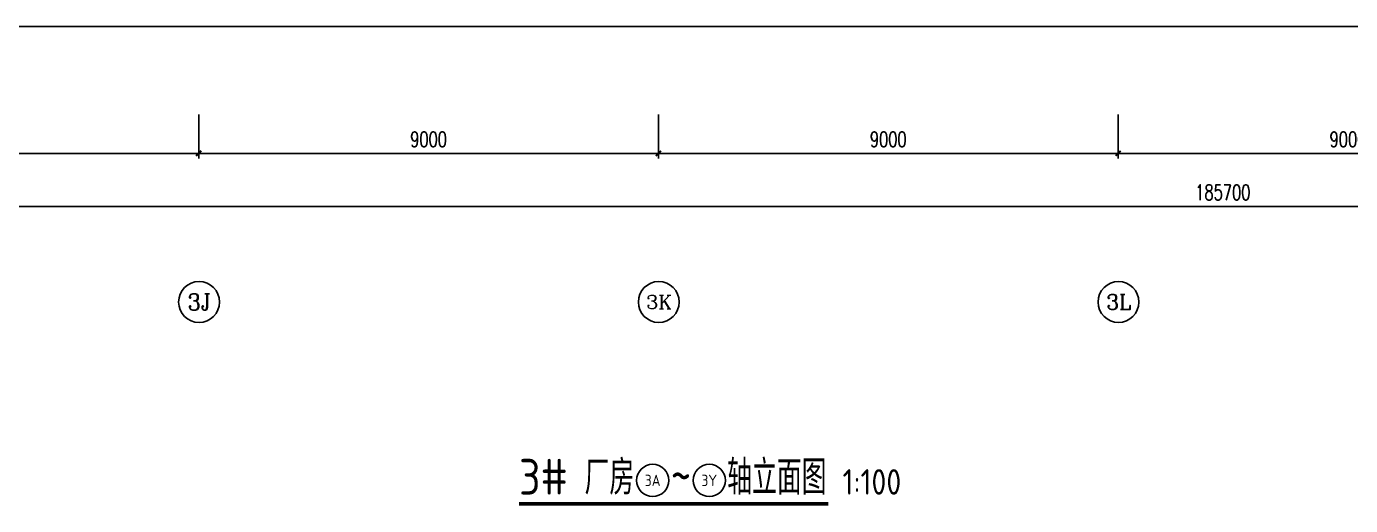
# Model space of a CAD drawing. Extents: x -2377130 to 293730, y -2 to 754590.
# Drawn here: x 52147 to 78069, y 507556 to 516937 of the extents above; entities that cross this region are included whole.
import ezdxf
from ezdxf.enums import TextEntityAlignment as Align

# ---------------------------------------------------------------- set-up
doc = ezdxf.new("R2010")
doc.units = 0
doc.header["$LTSCALE"] = 1000
doc.header["$MEASUREMENT"] = 0
doc.layers.get('Defpoints').update_dxf_attribs({"color": 210})
for name, color, linetype in [('A-AXIS-D', 1, 'Continuous'), ('AS-WALL', 40, 'Continuous'), ('DIM_SYMB', 3, 'Continuous'), ('PUB_TEXT', 7, 'Continuous')]:
    doc.layers.add(name, color=color, linetype=linetype)
doc.styles.add('_TCH_AXIS', font='COMPLEX', dxfattribs={"bigfont": 'GBCBIG'})
doc.styles.add('_TCH_DIM_T3', font='SIMPLEX', dxfattribs={"width": 0.705882, "bigfont": 'GBCBIG'})
doc.styles.get("Standard").update_dxf_attribs({"font": 'gbenor.shx', "bigfont": 'gbcbig.shx'})
doc.dimstyles.new('_TCH_ARCH&&100', dxfattribs={"dimtxt": 297.5, "dimasz": 100, "dimexe": 100, "dimexo": 100, "dimgap": 126.25, "dimtad": 1, "dimdec": 0, "dimzin": 0, "dimdsep": 46, "dimtxsty": '_TCH_DIM_T3', "dimblk": 'ARCHTICK', "dimcen": 0.09, "dimclrt": 7, "dimazin": 2, "dimtfac": 1, "dimtdec": 0, "dimtix": 1, "dimtmove": 2, "dimatfit": 3, "dimfxl": 0, "dimtolj": 1, "dimtzin": 0, "dimarcsym": 0})

# ---------------------------------------------------------------- blocks, each defined once
blk = doc.blocks.new('_ArchTick')
at = {"color": 0, "linetype": 'ByBlock', "const_width": 0.4}
blk.add_lwpolyline([(-0.5, -0.5), (0.5, 0.5)], dxfattribs=at)
blk = doc.blocks.new('*D1877')
at = {"layer": 'A-AXIS-D', "color": 0, "lineweight": -2}
for p, q in [((-17281, 515211), (-17281, 513313)), ((168419, 515211), (168419, 513313)), ((-17281, 513413), (168419, 513413))]:
    blk.add_line(p, q, dxfattribs=at)
at = {"layer": 'Defpoints', "color": 0}
for p in [(-17281, 515311), (168419, 515311), (168419, 513413)]:
    blk.add_point(p, dxfattribs=at)
at = {"layer": 'A-AXIS-D', "color": 0, "lineweight": -2, "xscale": 100, "yscale": 100, "zscale": 100, "rotation": 180}
blk.add_blockref('_ArchTick', (-17281, 513413), dxfattribs=at)
at = {"layer": 'A-AXIS-D', "color": 0, "lineweight": -2, "xscale": 100, "yscale": 100, "zscale": 100}
blk.add_blockref('_ArchTick', (168419, 513413), dxfattribs=at)
at = {"layer": 'A-AXIS-D', "color": 7, "insert": (75569, 513688), "char_height": 297.5, "attachment_point": 5, "style": '_TCH_DIM_T3'}
blk.add_mtext('\\A1;185700', dxfattribs=at)
blk = doc.blocks.new('*D1866')
at = {"layer": 'A-AXIS-D', "color": 0, "lineweight": -2}
for p, q in [((73519, 515211), (73519, 514353)), ((82519, 515211), (82519, 514353)), ((73519, 514453), (82519, 514453))]:
    blk.add_line(p, q, dxfattribs=at)
at = {"layer": 'Defpoints', "color": 0}
for p in [(73519, 515311), (82519, 515311), (82519, 514453)]:
    blk.add_point(p, dxfattribs=at)
at = {"layer": 'A-AXIS-D', "color": 0, "lineweight": -2, "xscale": 100, "yscale": 100, "zscale": 100, "rotation": 180}
blk.add_blockref('_ArchTick', (73519, 514453), dxfattribs=at)
at = {"layer": 'A-AXIS-D', "color": 0, "lineweight": -2, "xscale": 100, "yscale": 100, "zscale": 100}
blk.add_blockref('_ArchTick', (82519, 514453), dxfattribs=at)
at = {"layer": 'A-AXIS-D', "color": 7, "insert": (78019, 514728), "char_height": 297.5, "attachment_point": 5, "style": '_TCH_DIM_T3'}
blk.add_mtext('\\A1;9000', dxfattribs=at)
blk = doc.blocks.new('*D1865')
at = {"layer": 'A-AXIS-D', "color": 0, "lineweight": -2}
for p, q in [((64519, 515211), (64519, 514353)), ((73519, 515211), (73519, 514353)), ((64519, 514453), (73519, 514453))]:
    blk.add_line(p, q, dxfattribs=at)
at = {"layer": 'Defpoints', "color": 0}
for p in [(64519, 515311), (73519, 515311), (73519, 514453)]:
    blk.add_point(p, dxfattribs=at)
at = {"layer": 'A-AXIS-D', "color": 0, "lineweight": -2, "xscale": 100, "yscale": 100, "zscale": 100, "rotation": 180}
blk.add_blockref('_ArchTick', (64519, 514453), dxfattribs=at)
at = {"layer": 'A-AXIS-D', "color": 0, "lineweight": -2, "xscale": 100, "yscale": 100, "zscale": 100}
blk.add_blockref('_ArchTick', (73519, 514453), dxfattribs=at)
at = {"layer": 'A-AXIS-D', "color": 7, "insert": (69019, 514728), "char_height": 297.5, "attachment_point": 5, "style": '_TCH_DIM_T3'}
blk.add_mtext('\\A1;9000', dxfattribs=at)
blk = doc.blocks.new('*D1864')
at = {"layer": 'A-AXIS-D', "color": 0, "lineweight": -2}
for p, q in [((55519, 515211), (55519, 514353)), ((64519, 515211), (64519, 514353)), ((55519, 514453), (64519, 514453))]:
    blk.add_line(p, q, dxfattribs=at)
at = {"layer": 'Defpoints', "color": 0}
for p in [(55519, 515311), (64519, 515311), (64519, 514453)]:
    blk.add_point(p, dxfattribs=at)
at = {"layer": 'A-AXIS-D', "color": 0, "lineweight": -2, "xscale": 100, "yscale": 100, "zscale": 100, "rotation": 180}
blk.add_blockref('_ArchTick', (55519, 514453), dxfattribs=at)
at = {"layer": 'A-AXIS-D', "color": 0, "lineweight": -2, "xscale": 100, "yscale": 100, "zscale": 100}
blk.add_blockref('_ArchTick', (64519, 514453), dxfattribs=at)
at = {"layer": 'A-AXIS-D', "color": 7, "insert": (60019, 514728), "char_height": 297.5, "attachment_point": 5, "style": '_TCH_DIM_T3'}
blk.add_mtext('\\A1;9000', dxfattribs=at)
blk = doc.blocks.new('*D1863')
at = {"layer": 'A-AXIS-D', "color": 0, "lineweight": -2}
for p, q in [((46519, 515211), (46519, 514353)), ((55519, 515211), (55519, 514353)), ((46519, 514453), (55519, 514453))]:
    blk.add_line(p, q, dxfattribs=at)
at = {"layer": 'Defpoints', "color": 0}
for p in [(46519, 515311), (55519, 515311), (55519, 514453)]:
    blk.add_point(p, dxfattribs=at)
at = {"layer": 'A-AXIS-D', "color": 0, "lineweight": -2, "xscale": 100, "yscale": 100, "zscale": 100, "rotation": 180}
blk.add_blockref('_ArchTick', (46519, 514453), dxfattribs=at)
at = {"layer": 'A-AXIS-D', "color": 0, "lineweight": -2, "xscale": 100, "yscale": 100, "zscale": 100}
blk.add_blockref('_ArchTick', (55519, 514453), dxfattribs=at)
at = {"layer": 'A-AXIS-D', "color": 7, "insert": (51019, 514728), "char_height": 297.5, "attachment_point": 5, "style": '_TCH_DIM_T3'}
blk.add_mtext('\\A1;9000', dxfattribs=at)

msp = doc.modelspace()

# ---------------------------------------------------------------- linework, layer by layer
at = {"layer": 'A-AXIS-D', "color": 8}
for centre in [(55525.6, 511541.7), (64525.6, 511541.7), (73525.6, 511541.7)]:
    msp.add_circle(centre, 400, dxfattribs=at)
at = {"layer": 'AS-WALL', "color": 8}
msp.add_line((176167.5, 516937.5), (-23524.5, 516937.5), dxfattribs=at)
at = {"layer": 'DIM_SYMB', "color": 8, "const_width": 70}
msp.add_lwpolyline([(61790.2, 507591.3), (67844.2, 507591.3)], dxfattribs=at)
at = {"layer": 'PUB_TEXT', "color": 8}
for centre in [(64406.5, 508048.6), (65514.9, 508048.6)]:
    msp.add_circle(centre, 315, dxfattribs=at)

# ---------------------------------------------------------------- texts
at = {"layer": 'PUB_TEXT', "color": 8, "style": '_TCH_AXIS'}
for s, height, p, p2 in [('3J', 321.14, (55296.2, 511381.2), (55755, 511381.2)), ('3K', 270.86, (64280.5, 511406.3), (64770.7, 511406.3)), ('3L', 294.28, (73287.4, 511394.6), (73763.8, 511394.6))]:
    msp.add_text(s, height=height, dxfattribs=at).set_placement(p, p2, align=Align.FIT)
at = {"layer": 'PUB_TEXT', "color": 8}
for s, height, p in [('3#', 700, (61790.2, 507768.6)), ('厂房', 675.18, (63073.6, 507768.6)), ('轴立面图', 675.18, (65864.9, 507768.6)), ('~', 700, (64756.5, 507768.6)), ('1:100', 500, (68124.2, 507768.6))]:
    msp.add_text(s, height=height, dxfattribs=at).set_placement(p)
at = {"layer": 'PUB_TEXT', "color": 8, "width": 1.142806}
for s, p, p2 in [('3A', (64253.5, 507937.7), (64559.6, 507937.7)), ('3Y', (65361.8, 507937.7), (65668, 507937.7))]:
    msp.add_text(s, height=221.71, dxfattribs=at).set_placement(p, p2, align=Align.FIT)

# ---------------------------------------------------------------- dimensions: what is measured, and where the dimension line sits
at = {"layer": 'A-AXIS-D', "color": 8}
for base, p1, p2, picture, middle in [((168419.3, 513413.4), (-17280.7, 515311.4), (168419.3, 515311.4), '*D1877', (75569.3, 513688.4)), ((55519.3, 514453.4), (46519.3, 515311.4), (55519.3, 515311.4), '*D1863', (51019.3, 514728.4)), ((64519.3, 514453.4), (55519.3, 515311.4), (64519.3, 515311.4), '*D1864', (60019.3, 514728.4)), ((73519.3, 514453.4), (64519.3, 515311.4), (73519.3, 515311.4), '*D1865', (69019.3, 514728.4)), ((82519.3, 514453.4), (73519.3, 515311.4), (82519.3, 515311.4), '*D1866', (78019.3, 514728.4))]:
    dim = msp.add_linear_dim(base=base, p1=p1, p2=p2, angle=0, dimstyle='_TCH_ARCH&&100', override={"dimgap": 0}, dxfattribs=at)
    dim.commit()
    dim.dimension.update_dxf_attribs({"geometry": picture, "text_midpoint": middle, "dimtype": 161})

doc.saveas('drawing.dxf')
